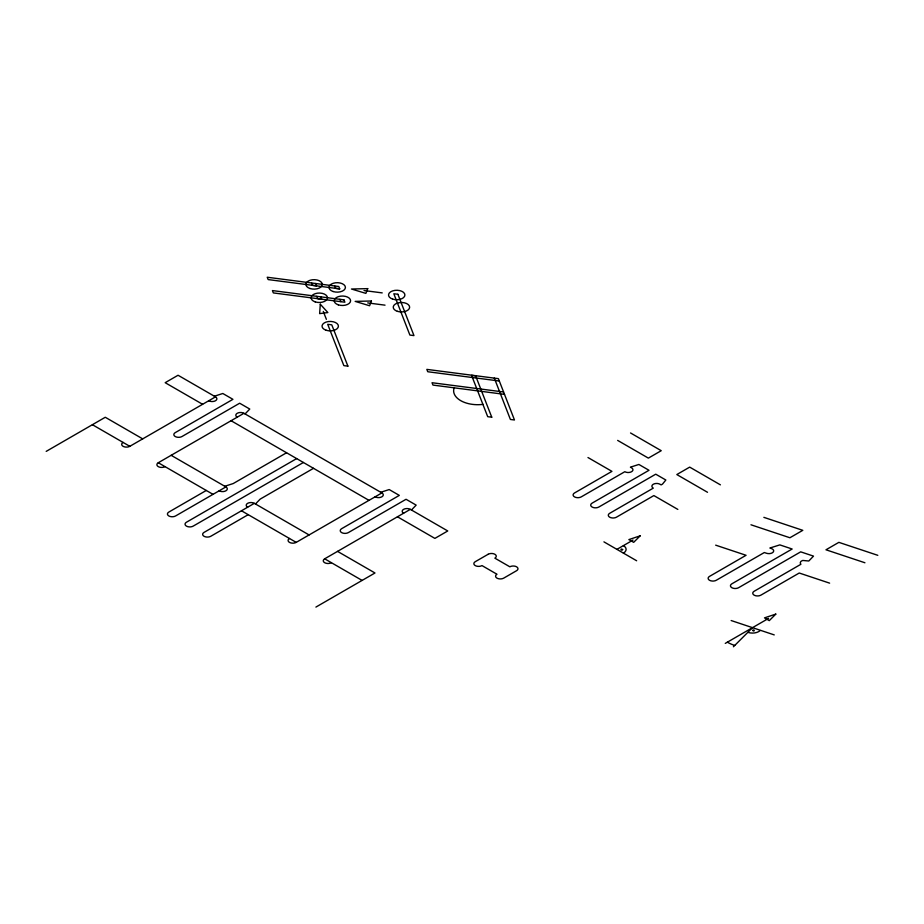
<?xml version="1.0" encoding="UTF-8"?>
<svg xmlns="http://www.w3.org/2000/svg" width="924" height="924" viewBox="0 0 924 924"><rect width="100%" height="100%" fill="white"/><g stroke="black" fill="none" stroke-linecap="round" stroke-linejoin="round"><path stroke-width="1.39" d="M733.413 646.765L752.517 627.662L768.618 618.364M46.2 451.374L105.278 417.267L142.7 438.877M214.368 396.211L222.811 393.497L232.929 399.33L175.237 432.64A4.77 2.749 0 0 0 175.237 436.532A4.77 2.749 0 0 0 181.97 436.532L239.662 403.222L249.769 409.055L245.068 413.94M123.088 442.423A4.77 2.749 0 0 0 123.088 446.315A4.77 2.749 0 0 0 129.822 446.315L215.488 396.858A4.77 2.749 0 0 1 215.488 400.75A4.77 2.749 0 0 1 208.755 400.75M165.015 466.632A4.77 2.749 0 0 1 158.281 466.632A4.77 2.749 0 0 1 158.281 462.739L243.948 413.294L381.878 492.919A4.77 2.749 0 0 1 381.878 496.812A4.77 2.749 0 0 1 375.132 496.812M206.283 490.459L168.838 512.069A4.77 2.749 0 0 0 168.838 515.962A4.77 2.749 0 0 0 175.583 515.962L225.895 486.913A4.77 2.749 0 0 1 225.895 490.806A4.77 2.749 0 0 1 219.161 490.806M224.775 486.267L233.229 483.552L286.555 452.76M296.662 458.593L186.44 522.233A4.77 2.749 0 0 0 186.44 526.126A4.77 2.749 0 0 0 193.174 526.126L303.395 462.485M313.513 468.318L260.187 499.11L255.474 503.984M309.09 534.95L254.354 503.337L204.031 532.397A4.77 2.749 0 0 0 204.031 536.278A4.77 2.749 0 0 0 210.776 536.278L248.21 514.668M380.757 492.273L389.2 489.558L399.318 495.391L341.626 528.701A4.77 2.749 0 0 0 341.626 532.594A4.77 2.749 0 0 0 348.36 532.594L406.052 499.283L416.158 505.116L411.457 510.002M289.478 538.484A4.77 2.749 0 0 0 289.478 542.376A4.77 2.749 0 0 0 296.211 542.376L381.878 492.919M331.404 562.704A4.77 2.749 0 0 1 324.671 562.704A4.77 2.749 0 0 1 324.671 558.812L410.337 509.355L447.759 530.965L434.881 538.392L397.447 516.782M315.904 607.091L374.982 572.984L337.549 551.374M616.92 549.364L633.021 540.078M725.271 643.393L752.067 627.916M364.033 290.54L382.224 292.896M339.709 288.865L268.145 279.579L267.221 277.235L338.796 286.509L339.709 288.865L335.631 288.334L334.719 285.978M367.74 302.922L385.031 305.163M499.318 381.011L427.754 371.737L426.83 369.381L498.406 378.655L514.472 419.981L510.394 419.45L494.328 378.124M503.534 391.984L432.028 382.721L432.952 385.077L504.504 394.352M763.859 517.348L802.783 530.33L789.904 537.756L750.969 524.786M877.8 555.324L838.865 542.353L825.987 549.792L864.922 562.762M715.673 545.16L746.061 555.289L709.528 576.391A4.759 2.749 0 0 0 709.528 580.284A4.759 2.749 0 0 0 716.262 580.272L764.321 552.529L766.539 553.268A4.759 2.749 0 0 0 773.041 552.263A4.759 2.749 0 0 0 771.297 548.51L769.877 548.024L779.833 544.894L792.145 549.006L731.843 583.829A4.759 2.749 0 0 0 731.843 587.71A4.759 2.749 0 0 0 738.576 587.71L800.692 551.847L813.513 556.121L808.8 561.007L802.829 560.452A4.99 2.876 0 0 0 800.75 561.653L800.207 562.912L800.877 564.287L754.146 591.268A4.759 2.749 0 0 0 754.146 595.148A4.759 2.749 0 0 0 760.891 595.148L799.237 573.019L829.625 583.148M731.161 620.535L774.243 634.904M630.538 432.963L661.238 450.693L648.359 458.119L617.659 440.401M720.397 484.846L689.697 467.117L676.818 474.555L707.518 492.284M587.976 457.53L611.942 471.367L574.497 492.989A4.759 2.749 0 0 0 574.497 496.881A4.759 2.749 0 0 0 581.242 496.881L624.82 471.714A4.759 2.749 0 0 0 631.554 471.714A4.759 2.749 0 0 0 631.554 467.821L630.434 467.174L638.888 464.46L648.995 470.293L592.099 503.141A4.759 2.749 0 0 0 592.099 507.033A4.759 2.749 0 0 0 598.833 507.033L655.74 474.185L665.846 480.018L662.473 484.13L661.134 484.904L660.013 484.257A4.759 2.749 0 0 0 653.28 484.257A4.759 2.749 0 0 0 653.28 488.138L609.69 513.305A4.759 2.749 0 0 0 609.69 517.197A4.759 2.749 0 0 0 616.435 517.197L653.869 495.576L677.835 509.413M603.938 541.868L636.648 560.764M215.488 396.858L178.055 375.248L165.177 382.686L202.61 404.296M231.069 420.72L368.999 500.358M171.159 455.313L225.895 486.913M92.4 424.705L129.822 446.315M158.281 462.739L213.017 494.352M241.476 510.776L296.211 542.376M324.671 558.812L362.104 580.422M311.55 282.975L312.531 285.343L316.551 285.863L315.638 283.506M339.882 299.318L340.829 301.674M320.836 296.847L321.76 299.226L317.694 298.671L316.782 296.338M323.296 311.446L326.368 319.323M483.021 404.366A24.093 13.906 0 0 1 454.215 387.757M734.73 645.449A35.666 20.594 0 0 1 727.361 642.18M623.423 545.61A9.182 5.301 0 0 1 623.423 553.118M760.094 630.549A8.824 5.094 0 0 1 758.696 631.6A8.778 5.07 0 0 1 748.094 632.409M403.592 513.247A4.77 2.749 0 0 1 403.592 509.355A4.77 2.749 0 0 1 410.337 509.355M247.62 507.23A4.77 2.749 0 0 1 247.62 503.337A4.77 2.749 0 0 1 254.354 503.337M237.202 417.174A4.77 2.749 0 0 1 237.202 413.294A4.77 2.749 0 0 1 243.948 413.294M320.293 304.227L319.635 313.629L327.87 312.555L320.293 304.227M622.661 549.561C620.339 551.709 620.431 547.435 622.649 549.618M752.633 630.422C754.665 632.594 754.977 628.447 752.633 630.422M367.729 288.635L365.881 293.382L351.443 289.016L367.729 288.635M371.436 301.005L369.588 305.752L355.151 301.386L371.436 301.005M640.193 535.816L633.679 542.33L628.898 539.581L640.193 535.816M775.802 614.102L769.276 620.628L764.506 617.867L775.802 614.102M488.138 554.273L475.248 561.7A4.77 2.749 0 0 0 475.248 565.592A4.77 2.749 0 0 0 481.993 565.592L496.973 574.243A4.77 2.749 0 0 0 496.973 578.135A4.77 2.749 0 0 0 503.707 578.135L516.585 570.697A4.77 2.749 0 0 0 516.585 566.805A4.77 2.749 0 0 0 509.852 566.805L494.871 558.165A4.77 2.749 0 0 0 494.871 554.273A4.77 2.749 0 0 0 488.138 554.273M347.898 366.147L343.855 365.638L327.708 324.312L331.785 324.844L347.898 366.147M491.753 417.198L487.71 416.689L471.563 375.352L475.641 375.883L491.753 417.198M397.898 294.282L393.82 293.751L409.886 335.077L413.964 335.597L397.898 294.282M343.924 299.838L272.43 290.575L273.342 292.92L344.906 302.206L343.924 299.838M333.125 291.522A8.189 4.724 0 0 0 345.414 287.422A8.189 4.724 0 0 0 333.125 283.322A8.189 4.724 0 0 0 333.125 291.522M309.979 288.496A8.189 4.724 0 0 0 322.268 284.407A8.189 4.724 0 0 0 309.979 280.307A8.189 4.724 0 0 0 309.979 288.496M338.311 304.851A8.189 4.724 0 0 0 350.6 300.762A8.189 4.724 0 0 0 338.311 296.662A8.189 4.724 0 0 0 338.311 304.851M315.188 301.871A8.189 4.724 0 0 0 327.477 297.771A8.189 4.724 0 0 0 315.188 293.682A8.189 4.724 0 0 0 315.188 301.871M392.619 299.099A8.189 4.736 0 0 0 404.908 294.999A8.189 4.736 0 0 0 392.619 290.898A8.189 4.736 0 0 0 392.619 299.099M397.355 311.319A8.189 4.724 0 0 0 409.644 307.218A8.189 4.724 0 0 0 397.355 303.118A8.189 4.724 0 0 0 397.355 311.319M326.137 330.249A8.189 4.724 0 0 0 338.415 326.16A8.189 4.724 0 0 0 326.137 322.06A8.189 4.724 0 0 0 326.137 330.249"/></g></svg>
